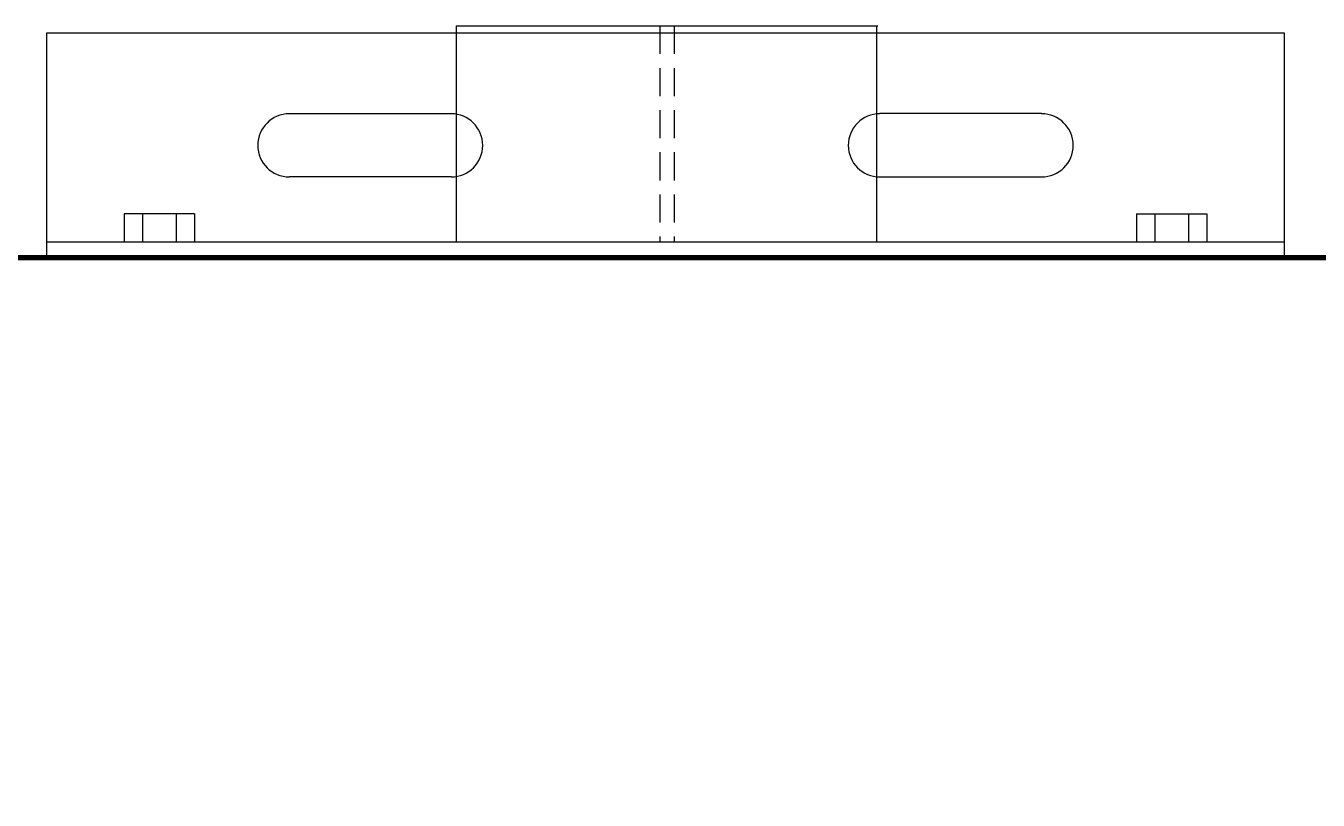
# Model space of a CAD drawing. Header units: feet. Extents: x -496 to 721, y -497 to 166.
# Drawn here: x 39.79 to 51.28, y -88.03 to -81.14 of the extents above; entities that cross this region are included whole.
import ezdxf

# ---------------------------------------------------------------- set-up
doc = ezdxf.new("R2010")
doc.units = ezdxf.units.FT
doc.header["$MEASUREMENT"] = 0
doc.linetypes.add('HIDDEN', pattern=[0.375, 0.25, -0.125])
for name, color, linetype in [('E-COMB-BOX', 42, 'Continuous'), ('S-BEAM', 7, 'Continuous'), ('S-STEL-ANGL', 3, 'Continuous')]:
    doc.layers.add(name, color=color, linetype=linetype)

# ---------------------------------------------------------------- blocks, each defined once
blk = doc.blocks.new('BracketAngle_Top')
for p, q in [((66.735, 88.712), (68.173, 88.712)), ((73.423, 88.712), (71.985, 88.712)), ((68.173, 88.149), (66.735, 88.149)), ((71.985, 88.149), (73.423, 88.149)), ((75.579, 87.57), (64.579, 87.57))]:
    blk.add_line(p, q)
blk.add_lwpolyline([(64.579, 89.43), (75.579, 89.43), (75.579, 87.43), (64.579, 87.43)], close=True)
for centre, start, end in [((66.735, 88.43), 90, 270), ((68.173, 88.43), 270, 90), ((71.985, 88.43), 90, 270), ((73.423, 88.43), 270, 90)]:
    blk.add_arc(centre, 0.281, start, end)
blk = doc.blocks.new('BoltHead_.625_Side')
for p, q in [((80.984, 265.397), (81.609, 265.397)), ((80.984, 265.397), (80.984, 265.147)), ((81.147, 265.397), (81.147, 265.147)), ((81.447, 265.397), (81.447, 265.147)), ((81.609, 265.397), (81.609, 265.147)), ((80.984, 265.147), (81.609, 265.147))]:
    blk.add_line(p, q)

msp = doc.modelspace()

# ---------------------------------------------------------------- linework, layer by layer
at = {"layer": 'E-COMB-BOX', "color": 0, "const_width": 0.05}
msp.add_lwpolyline([(32.56, -113.203), (58.398, -113.203), (58.398, -83.203), (32.56, -83.203)], close=True, dxfattribs=at)
at = {"layer": 'S-BEAM'}
for p, q in [((43.617, -81.141), (47.367, -81.141)), ((43.617, -81.141), (43.617, -83.063)), ((47.354, -81.141), (47.354, -83.063))]:
    msp.add_line(p, q, dxfattribs=at)
at = {"layer": 'S-BEAM', "linetype": 'HIDDEN'}
for p, q in [((45.428, -81.141), (45.428, -83.063)), ((45.557, -81.141), (45.557, -83.063))]:
    msp.add_line(p, q, dxfattribs=at)
at = {"layer": 'S-STEL-ANGL'}
for p, q in [((41.292, -82.813), (40.667, -82.813)), ((40.667, -82.813), (40.667, -83.063)), ((40.829, -82.813), (40.829, -83.063)), ((41.129, -82.813), (41.129, -83.063)), ((41.292, -82.813), (41.292, -83.063))]:
    msp.add_line(p, q, dxfattribs=at)

# ---------------------------------------------------------------- block references
for name, p in [('BracketAngle_Top', (-24.6, -170.634)), ('BoltHead_.625_Side', (-31.317, -348.21))]:
    msp.add_blockref(name, p, dxfattribs=at)

doc.saveas('drawing.dxf')
